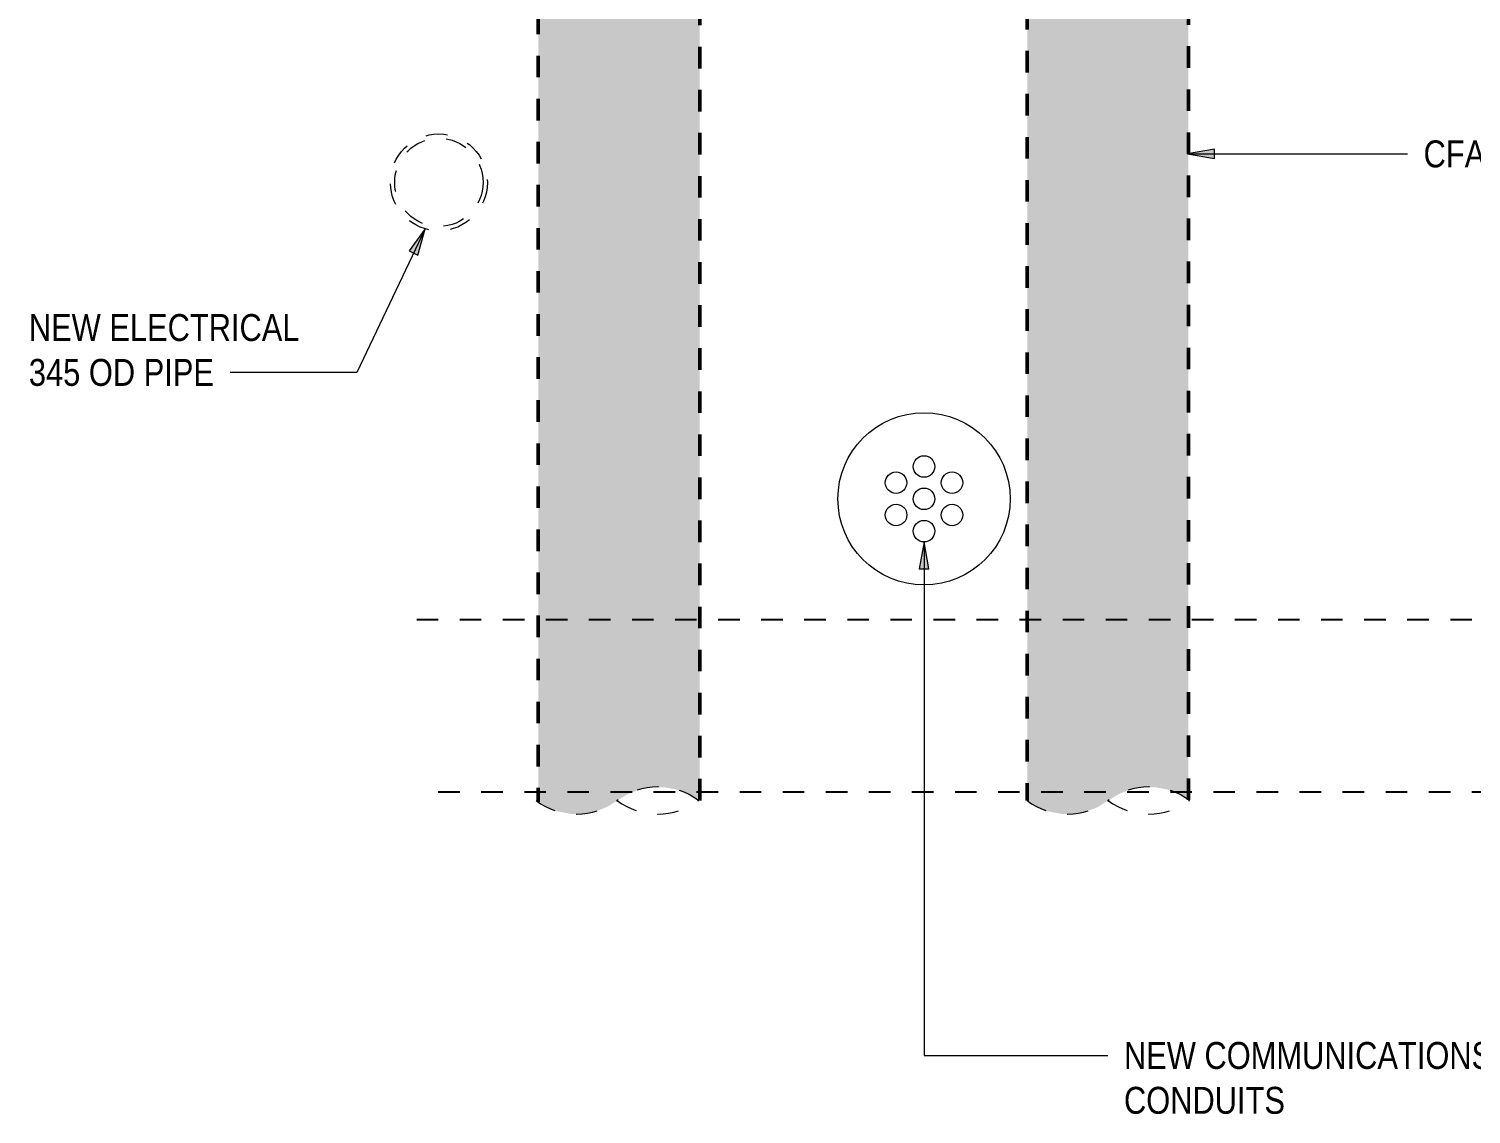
# Model space of a CAD drawing. Header units: metres. Extents: x -1693 to -1567, y 3 to 23.
# Drawn here: x -1649.31 to -1642.61, y 12.15 to 17.19 of the extents above; entities that cross this region are included whole.
import ezdxf

# ---------------------------------------------------------------- set-up
doc = ezdxf.new("R2010")
doc.units = ezdxf.units.M
for name, pattern in [('Dash dot', [0.015875, 0.00635, -0.004763, 0, -0.004763]), ('JacobsDash', [0.0045, 0.003, -0.0015]), ('JacobsDoubleCenter', [0.0255, 0.015, -0.0015, 0.003, -0.0015, 0.003, -0.0015])]:
    doc.linetypes.add(name, pattern=pattern)
for name, color, linetype, lineweight in [('D-BDGE', 7, 'Continuous', 13), ('D-BDGE-FNDN-PILE-CONC', 7, 'Continuous', 50), ('D-BDGE-LINE', 7, 'Continuous', 9), ('D-ENHA-TEXT', 7, 'Continuous', 9)]:
    doc.layers.add(name, color=color, linetype=linetype, lineweight=lineweight)
doc.layers.add('D-BDGE-FNDN', color=7, linetype='Continuous', lineweight=13, true_color=0x8c8cc6)
doc.layers.add('D-BDGE-FNDN-LINES-18-HID', color=7, linetype='Continuous', lineweight=13, true_color=0x8c8cc6)
doc.styles.add('Arial Narrow', font='ARIALN.TTF', dxfattribs={"height": 0.125})

# ---------------------------------------------------------------- blocks, each defined once
blk = doc.blocks.new('01_SFO_FRP_Pile_CastInPlace_CS - CAST-IN-PLACE PILE - 0750-7668704-DRG-2871022 - SECTION 3')
at = {"layer": 'D-BDGE-FNDN', "linetype": 'JacobsDash', "lineweight": 18, "true_color": 0xe1e1e1}
for points in [[(-1687.9242, 13.5471), (-1687.8664, 13.5471), (-1687.8096, 13.5577), (-1687.7557, 13.5785), (-1687.7076, 13.609), (-1687.7076, 17.6941), (-1688.083, 17.6903), (-1688.083, 13.6083), (-1688.0328, 13.5777), (-1687.981, 13.5577), (-1687.9275, 13.5477)], [(-1687.7076, 13.6083), (-1687.6574, 13.6394), (-1687.6035, 13.6602), (-1687.5467, 13.6708), (-1687.4889, 13.6708), (-1687.4321, 13.6602), (-1687.3782, 13.6394), (-1687.3341, 13.6121), (-1687.3341, 17.6978), (-1687.7076, 17.6941), (-1687.7076, 13.6085)]]:
    blk.add_hatch(color=254, dxfattribs=at).paths.add_polyline_path(points)
at = {"layer": 'D-BDGE-FNDN-LINES-18-HID', "color": 252, "linetype": 'JacobsDash', "lineweight": 18, "true_color": 0x888888}
for p, q in [((-1688.0835, 17.7491), (-1688.0835, 17.6904)), ((-1688.0834, 17.7491), (-1687.7076, 17.7491)), ((-1687.7076, 17.7491), (-1687.3335, 17.7491)), ((-1687.3335, 17.6979), (-1687.3335, 17.7491))]:
    blk.add_line(p, q, dxfattribs=at)
at = {"layer": 'D-BDGE-FNDN-PILE-CONC', "color": 252, "linetype": 'JacobsDash', "true_color": 0x888888}
for p, q in [((-1688.0835, 17.6903), (-1688.0835, 13.6086)), ((-1687.3335, 13.6117), (-1687.3335, 17.6979))]:
    blk.add_line(p, q, dxfattribs=at)
blk = doc.blocks.new('01_SFO_FRP_Pile_CastInPlace_CS - CAST-IN-PLACE PILE - 0750-V54-DRG-2871022 - SECTION 3')
at = {"layer": 'D-BDGE-FNDN', "linetype": 'JacobsDash', "lineweight": 18, "true_color": 0xe1e1e1}
for points in [[(-1690.1976, 13.5471), (-1690.1464, 13.5471), (-1690.0896, 13.5577), (-1690.0357, 13.5785), (-1689.9776, 13.6145), (-1689.9776, 17.6713), (-1690.3535, 17.6675), (-1690.3535, 13.6024), (-1690.3149, 13.5785), (-1690.261, 13.5577), (-1690.2042, 13.5471)], [(-1689.6091, 13.609), (-1689.6036, 13.609), (-1689.6036, 17.675), (-1689.9776, 17.6713), (-1689.9776, 13.6145), (-1689.9374, 13.6394), (-1689.8835, 13.6602), (-1689.8267, 13.6708), (-1689.7689, 13.6708), (-1689.7121, 13.6602), (-1689.6582, 13.6394), (-1689.6091, 13.609)]]:
    blk.add_hatch(color=254, dxfattribs=at).paths.add_polyline_path(points)
at = {"layer": 'D-BDGE-FNDN-LINES-18-HID', "color": 252, "linetype": 'JacobsDash', "lineweight": 18, "true_color": 0x888888}
for p, q in [((-1690.3535, 17.7251), (-1690.3535, 17.6675)), ((-1690.3535, 17.7251), (-1689.9776, 17.7251)), ((-1689.9776, 17.7251), (-1689.6035, 17.7251)), ((-1689.6035, 17.6751), (-1689.6035, 17.7251))]:
    blk.add_line(p, q, dxfattribs=at)
at = {"layer": 'D-BDGE-FNDN-PILE-CONC', "color": 252, "linetype": 'JacobsDash', "true_color": 0x888888}
for p, q in [((-1690.3535, 17.6675), (-1690.3535, 13.6024)), ((-1689.6035, 13.609), (-1689.6035, 17.675))]:
    blk.add_line(p, q, dxfattribs=at)
blk = doc.blocks.new('CS_DET_Pile-Column_BreakLine - Tubular BreakLine-5609459-DRG-2871022 - SECTION 3')
at = {"layer": 'D-BDGE-LINE', "color": 8, "linetype": 'JacobsDash', "lineweight": 18, "true_color": 0x808080}
for centre, start, end in [((-1689.7978, 13.3589), 52.95733, 127.04267), ((-1690.1753, 13.859), 232.95733, 307.04267), ((-1689.7978, 13.859), 232.95733, 307.04267)]:
    blk.add_arc(centre, 0.3133, start, end, dxfattribs=at)
blk = doc.blocks.new('CS_DET_Pile-Column_BreakLine - Tubular BreakLine-5609505-DRG-2871022 - SECTION 3')
at = {"layer": 'D-BDGE-LINE', "color": 8, "linetype": 'JacobsDash', "lineweight": 18, "true_color": 0x808080}
for centre, start, end in [((-1687.5178, 13.3589), 52.95733, 127.04267), ((-1687.8953, 13.859), 232.95733, 307.04267), ((-1687.5178, 13.859), 232.95733, 307.04267)]:
    blk.add_arc(centre, 0.3133, start, end, dxfattribs=at)

msp = doc.modelspace()

# ---------------------------------------------------------------- hatches: boundary and pattern name
at = {"layer": 'D-ENHA-TEXT'}
for points in [[(-1643.9293, 16.612), (-1643.8043, 16.5899), (-1643.8043, 16.634)], [(-1647.4693, 16.2646), (-1647.543, 16.1613), (-1647.5032, 16.1423)], [(-1645.1527, 14.8099), (-1645.1747, 14.6849), (-1645.1307, 14.6849)]]:
    msp.add_hatch(color=256, dxfattribs=at).paths.add_polyline_path(points)

# ---------------------------------------------------------------- linework, layer by layer
at = {"layer": 'D-BDGE', "color": 17, "linetype": 'Dash dot', "lineweight": 25, "true_color": 0x804040}
msp.add_line((-1647.5087, 14.45), (-1611.0087, 14.45), dxfattribs=at)
at = {"layer": 'D-BDGE', "color": 53, "linetype": 'Dash dot', "lineweight": 25, "true_color": 0xc8c33c}
msp.add_line((-1647.4087, 13.65), (-1611.0087, 13.65), dxfattribs=at)
at = {"layer": 'D-BDGE', "color": 16, "linetype": 'JacobsDoubleCenter', "lineweight": 9, "true_color": 0x7f0000}
for radius in [0.225, 0.205]:
    msp.add_circle((-1647.4056, 16.4796), radius, dxfattribs=at)
at = {"layer": 'D-BDGE', "color": 143, "lineweight": 18, "true_color": 0x78aac8}
for centre, radius in [((-1645.1527, 15.01), 0.4), ((-1645.1527, 15.16), 0.05), ((-1645.2826, 15.085), 0.05), ((-1645.0228, 15.085), 0.05), ((-1645.1527, 15.01), 0.05), ((-1645.2825, 14.935), 0.05), ((-1645.0227, 14.935), 0.05), ((-1645.1526, 14.86), 0.05)]:
    msp.add_circle(centre, radius, dxfattribs=at)
at = {"layer": 'D-ENHA-TEXT'}
for p, q in [((-1643.8043, 16.634), (-1643.9293, 16.612)), ((-1643.9293, 16.612), (-1643.8043, 16.5899)), ((-1643.9293, 16.612), (-1642.9078, 16.612)), ((-1643.8043, 16.5899), (-1643.8043, 16.634)), ((-1647.4693, 16.2646), (-1647.7872, 15.5972)), ((-1647.4693, 16.2646), (-1647.543, 16.1613)), ((-1647.5032, 16.1423), (-1647.4693, 16.2646)), ((-1647.543, 16.1613), (-1647.5032, 16.1423)), ((-1647.9655, 15.5972), (-1648.3748, 15.5972)), ((-1647.7872, 15.5972), (-1647.9655, 15.5972)), ((-1645.1527, 14.8099), (-1645.1747, 14.6849)), ((-1645.1307, 14.6849), (-1645.1527, 14.8099)), ((-1645.1527, 14.8099), (-1645.1527, 12.4252)), ((-1645.1747, 14.6849), (-1645.1307, 14.6849)), ((-1645.1527, 12.4252), (-1644.2992, 12.4252))]:
    msp.add_line(p, q, dxfattribs=at)

# ---------------------------------------------------------------- block references
at = {"layer": 'D-BDGE-FNDN-LINES-18-HID', "color": 252, "linetype": 'JacobsDash', "lineweight": 18, "true_color": 0x888888}
for name in ['01_SFO_FRP_Pile_CastInPlace_CS - CAST-IN-PLACE PILE - 0750-7668704-DRG-2871022 - SECTION 3', '01_SFO_FRP_Pile_CastInPlace_CS - CAST-IN-PLACE PILE - 0750-V54-DRG-2871022 - SECTION 3']:
    msp.add_blockref(name, (43.4095, 0), dxfattribs=at)
at = {"layer": 'D-BDGE-LINE', "color": 8, "linetype": 'JacobsDash', "true_color": 0x808080}
for name in ['CS_DET_Pile-Column_BreakLine - Tubular BreakLine-5609459-DRG-2871022 - SECTION 3', 'CS_DET_Pile-Column_BreakLine - Tubular BreakLine-5609505-DRG-2871022 - SECTION 3']:
    msp.add_blockref(name, (43.4095, 0), dxfattribs=at)

# ---------------------------------------------------------------- texts
at = {"layer": 'D-ENHA-TEXT', "char_height": 0.125, "attachment_point": 1, "style": 'Arial Narrow', "bg_fill": 3, "box_fill_scale": 1, "bg_fill_color": 256, "bg_fill_transparency": 0}
for s, insert in [('CFA PILES TYP', (-1642.8328, 16.6745)), ('NEW ELECTRICAL ', (-1649.3097, 15.8681)), ('345 OD PIPE', (-1649.3097, 15.6597)), ('NEW COMMUNICATIONS 7x100 ', (-1644.2242, 12.4877)), ('CONDUITS ', (-1644.2242, 12.2793))]:
    msp.add_mtext(s, dxfattribs=dict(at, insert=insert))

doc.saveas('drawing.dxf')
